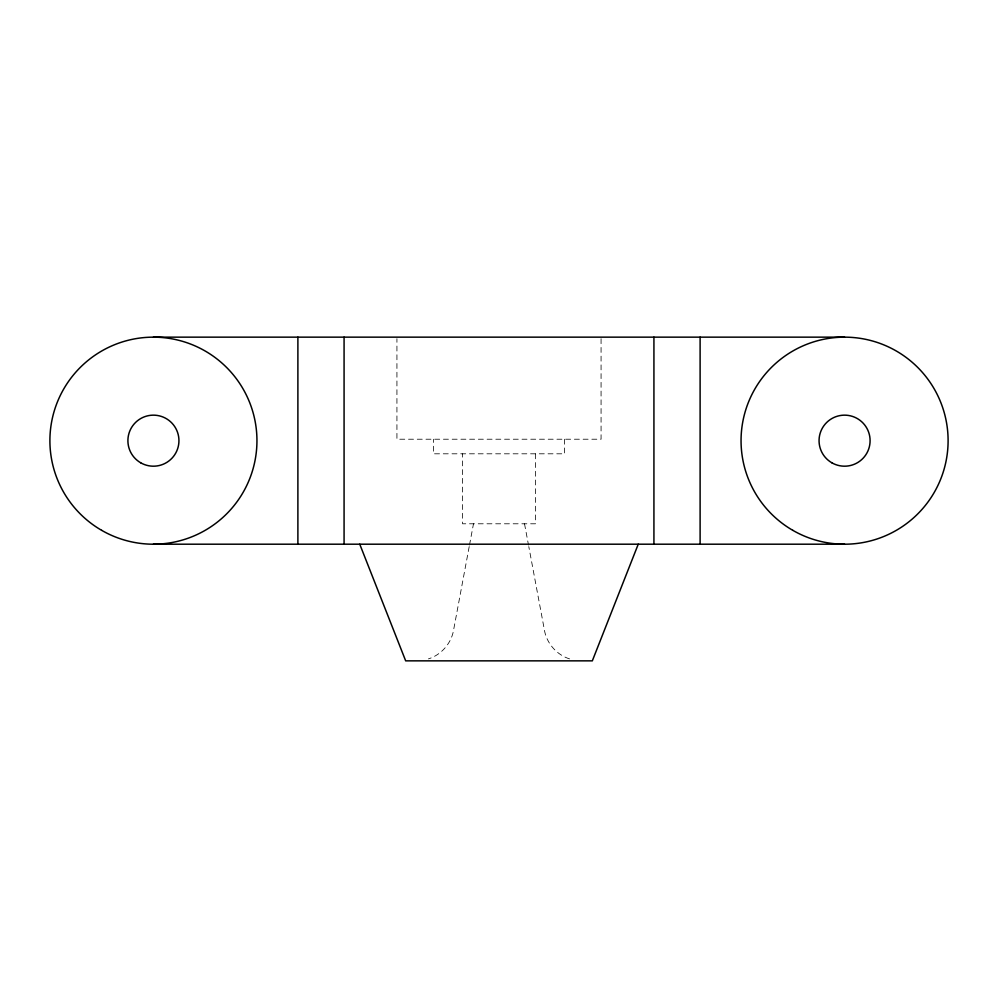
<?xml version="1.0" encoding="UTF-8"?>
<svg xmlns="http://www.w3.org/2000/svg" width="998" height="998" viewBox="0 0 998 998"><rect width="100%" height="100%" fill="white"/><g stroke="black" fill="none" stroke-linecap="round" stroke-linejoin="round"><path stroke-width="0.75" stroke-dasharray="4.99 3.74" d="M469.21 546.58L453.279 631.684C450.51 644.284 440.742 655.05 428.416 658.892M469.497 545.07L473.489 523.788M569.584 658.892C557.258 655.05 547.49 644.284 544.721 631.684L528.79 546.58M524.511 523.788L528.503 545.07M601.07 338.696L601.07 439.22L396.93 439.22L396.93 338.696M564.619 439.22L564.619 453.803L433.382 453.803L433.382 439.22M535.452 453.803L535.452 523.788L462.548 523.788L462.548 453.803"/><path stroke-width="1.5" d="M638.246 544.197L592.325 660.851L405.675 660.851L359.754 544.197M153.43 337.149L844.57 337.149M153.43 544.197L844.57 544.197M700.109 337.149L700.109 544.197M653.927 337.149L653.927 544.197M344.073 337.149L344.073 544.197M297.891 337.149L297.891 544.197M792.811 530.337A103.53 103.53 0 0 0 948.1 440.679A103.53 103.53 0 0 0 792.811 351.022A103.53 103.53 0 0 0 792.811 530.337M101.659 530.337A103.53 103.53 0 0 0 256.948 440.679A103.53 103.53 0 0 0 101.659 351.022A103.53 103.53 0 0 0 101.659 530.337M831.821 462.773A25.511 25.511 0 0 0 870.094 440.679A25.511 25.511 0 0 0 831.821 418.574A25.511 25.511 0 0 0 831.821 462.773M140.668 462.773A25.511 25.511 0 0 0 178.941 440.679A25.511 25.511 0 0 0 140.668 418.574A25.511 25.511 0 0 0 140.668 462.773"/></g></svg>
